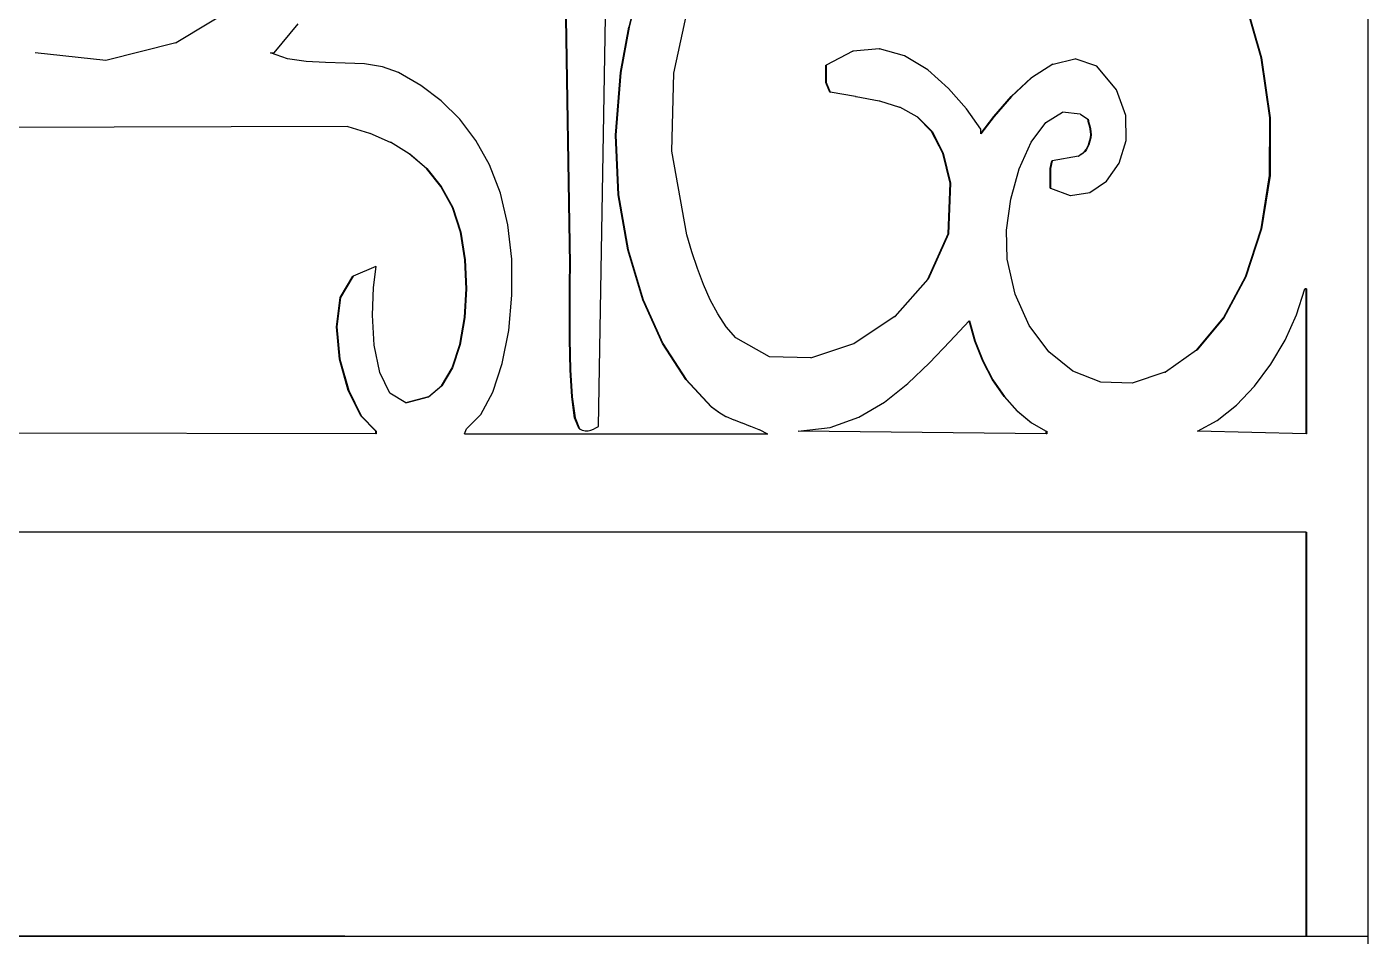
# Model space of a CAD drawing. Header units: inches. Extents: x 3672 to 10975, y -27382 to -746.
# Drawn here: x 4405.79 to 4413.78, y -26998.6 to -26993.18 of the extents above; entities that cross this region are included whole.
import ezdxf

# ---------------------------------------------------------------- set-up
doc = ezdxf.new("R2010")
doc.units = ezdxf.units.IN
doc.header["$LTSCALE"] = 17
doc.header["$MEASUREMENT"] = 0
doc.layers.add('25 BOT BAR', color=12, linetype='Continuous', lineweight=25)

msp = doc.modelspace()

# ---------------------------------------------------------------- linework, layer by layer
for p, q in [((4413.7836, -26998.5956), (4413.7836, -26974.5956)), ((4409.1985, -26995.5586), (4409.277, -26991.0205)), ((4409.028, -26994.5924), (4408.9831, -26991.8549)), ((4408.9853, -26991.8549), (4409.0302, -26994.5924)), ((4409.441, -26992.9317), (4409.3796, -26993.1805)), ((4409.4432, -26992.9317), (4409.3817, -26993.1805)), ((4409.6482, -26993.4546), (4409.7405, -26993.0227)), ((4413.1456, -26993.3627), (4413.0391, -26992.9912)), ((4413.0413, -26992.9912), (4413.1477, -26993.3627)), ((4407.0722, -26993.04), (4406.685, -26993.2734)), ((4407.2687, -26993.3334), (4407.4098, -26993.16)), ((4409.3309, -26993.4506), (4409.3796, -26993.1805)), ((4409.3817, -26993.1805), (4409.3331, -26993.4506)), ((4409.3796, -26993.1805), (4409.3817, -26993.1805)), ((4406.6828, -26993.2734), (4406.2655, -26993.3789)), ((4406.6828, -26993.2734), (4406.685, -26993.2734)), ((4406.2655, -26993.3789), (4405.8438, -26993.3334)), ((4407.3472, -26993.3686), (4407.2463, -26993.3334)), ((4407.2463, -26993.3334), (4407.2687, -26993.3334)), ((4410.7148, -26993.3224), (4410.556, -26993.4066)), ((4410.7148, -26993.3224), (4410.717, -26993.3224)), ((4410.8715, -26993.3087), (4410.717, -26993.3224)), ((4410.8715, -26993.3087), (4410.8736, -26993.3087)), ((4411.0226, -26993.351), (4410.8736, -26993.3087)), ((4411.1607, -26993.4347), (4411.0226, -26993.351)), ((4407.4577, -26993.3856), (4407.3472, -26993.3686)), ((4407.5736, -26993.3917), (4407.4577, -26993.3856)), ((4407.6909, -26993.394), (4407.5736, -26993.3917)), ((4407.8053, -26993.3998), (4407.6909, -26993.394)), ((4407.9128, -26993.4162), (4407.8053, -26993.3998)), ((4408.0092, -26993.4506), (4407.9128, -26993.4162)), ((4410.5539, -26993.4066), (4410.556, -26993.4066)), ((4410.5539, -26993.5091), (4410.5539, -26993.4066)), ((4410.556, -26993.4066), (4410.556, -26993.5091)), ((4411.9056, -26993.4001), (4411.7792, -26993.4823)), ((4411.9056, -26993.4001), (4411.9077, -26993.4001)), ((4411.9077, -26993.4001), (4412.0368, -26993.3696)), ((4412.0368, -26993.3696), (4412.039, -26993.3696)), ((4412.0368, -26993.3696), (4412.0377, -26993.3699)), ((4412.1666, -26993.4132), (4412.039, -26993.3696)), ((4412.2838, -26993.553), (4412.1666, -26993.4132)), ((4413.1986, -26993.7211), (4413.1456, -26993.3627)), ((4413.1456, -26993.3627), (4413.1477, -26993.3627)), ((4413.1477, -26993.3627), (4413.2007, -26993.7211)), ((4408.1408, -26993.5272), (4408.0092, -26993.4506)), ((4409.3002, -26993.824), (4409.3309, -26993.4506)), ((4409.3331, -26993.4506), (4409.3023, -26993.824)), ((4409.3309, -26993.4506), (4409.3331, -26993.4506)), ((4409.6356, -26993.9196), (4409.6482, -26993.4546)), ((4410.5539, -26993.5091), (4410.556, -26993.5091)), ((4410.5763, -26993.5677), (4410.5539, -26993.5091)), ((4410.556, -26993.5091), (4410.5785, -26993.5677)), ((4411.2845, -26993.545), (4411.1607, -26993.4347)), ((4411.6579, -26993.5939), (4411.7771, -26993.4823)), ((4411.7792, -26993.4823), (4411.6601, -26993.5939)), ((4411.7771, -26993.4823), (4411.7792, -26993.4823)), ((4408.2626, -26993.6192), (4408.1408, -26993.5272)), ((4410.5763, -26993.5677), (4410.5785, -26993.5677)), ((4410.7311, -26993.5929), (4410.5785, -26993.5677)), ((4410.7311, -26993.5929), (4410.7332, -26993.5929)), ((4410.7332, -26993.5929), (4410.8703, -26993.6192)), ((4411.3907, -26993.6674), (4411.2845, -26993.545)), ((4411.5547, -26993.7128), (4411.6579, -26993.5939)), ((4411.6601, -26993.5939), (4411.5568, -26993.7128)), ((4411.6579, -26993.5939), (4411.6601, -26993.5939)), ((4412.3393, -26993.7064), (4412.2838, -26993.553)), ((4408.3728, -26993.728), (4408.2626, -26993.6192)), ((4410.8703, -26993.6192), (4410.8725, -26993.6192)), ((4410.8725, -26993.6192), (4410.9929, -26993.6563)), ((4410.9929, -26993.6563), (4410.9951, -26993.6563)), ((4411.0978, -26993.7141), (4410.9951, -26993.6563)), ((4411.476, -26993.7872), (4411.3907, -26993.6674)), ((4408.4695, -26993.8549), (4408.3728, -26993.728)), ((4411.0978, -26993.7141), (4411.0999, -26993.7141)), ((4411.1837, -26993.8023), (4411.0978, -26993.7141)), ((4411.0999, -26993.7141), (4411.1859, -26993.8023)), ((4411.5568, -26993.7128), (4411.476, -26993.8165)), ((4411.476, -26993.8137), (4411.5547, -26993.7128)), ((4411.5547, -26993.7128), (4411.5568, -26993.7128)), ((4411.7767, -26993.8662), (4411.8644, -26993.7479)), ((4411.8644, -26993.7479), (4411.9635, -26993.6868)), ((4412.0685, -26993.6994), (4411.9635, -26993.6868)), ((4412.0685, -26993.6994), (4412.0707, -26993.6994)), ((4412.0707, -26993.6994), (4412.1134, -26993.7287)), ((4412.1134, -26993.7287), (4412.1155, -26993.7287)), ((4412.1186, -26993.7497), (4412.1134, -26993.7287)), ((4412.1155, -26993.7287), (4412.1207, -26993.7497)), ((4412.1186, -26993.7497), (4412.1207, -26993.7497)), ((4412.1235, -26993.7685), (4412.1186, -26993.7497)), ((4412.1207, -26993.7497), (4412.1257, -26993.7685)), ((4412.3419, -26993.8561), (4412.3393, -26993.7064)), ((4413.1967, -26994.064), (4413.1986, -26993.7211)), ((4413.1986, -26993.7211), (4413.2007, -26993.7211)), ((4413.2007, -26993.7211), (4413.1989, -26994.064)), ((4407.7063, -26993.7726), (4402.8819, -26993.7872)), ((4407.7063, -26993.7726), (4407.835, -26993.8116)), ((4407.835, -26993.8116), (4407.8372, -26993.8116)), ((4407.8372, -26993.8116), (4407.9588, -26993.8654)), ((4409.3002, -26993.824), (4409.3023, -26993.824)), ((4409.3165, -26994.1786), (4409.3002, -26993.824)), ((4409.3023, -26993.824), (4409.3187, -26994.1786)), ((4411.1837, -26993.8023), (4411.1859, -26993.8023)), ((4411.2496, -26993.9307), (4411.1837, -26993.8023)), ((4411.1859, -26993.8023), (4411.2518, -26993.9307)), ((4411.476, -26993.8137), (4411.476, -26993.7872)), ((4411.476, -26993.8165), (4411.476, -26993.8137)), ((4412.1235, -26993.7685), (4412.1257, -26993.7685)), ((4412.1276, -26993.786), (4412.1235, -26993.7685)), ((4412.1257, -26993.7685), (4412.1297, -26993.786)), ((4412.1276, -26993.786), (4412.1297, -26993.786)), ((4412.1303, -26993.803), (4412.1276, -26993.786)), ((4412.1293, -26993.8393), (4412.131, -26993.8205)), ((4412.1297, -26993.786), (4412.1324, -26993.803)), ((4412.1303, -26993.803), (4412.1324, -26993.803)), ((4412.131, -26993.8205), (4412.1303, -26993.803)), ((4412.131, -26993.8205), (4412.1332, -26993.8205)), ((4412.1332, -26993.8205), (4412.1315, -26993.8393)), ((4412.1324, -26993.803), (4412.1332, -26993.8205)), ((4407.9588, -26993.8654), (4407.9609, -26993.8654)), ((4408.0727, -26993.9353), (4407.9609, -26993.8654)), ((4408.5508, -26994.0013), (4408.4695, -26993.8549)), ((4411.7052, -26994.0242), (4411.7767, -26993.8662)), ((4412.0949, -26993.9202), (4412.1031, -26993.9097)), ((4412.1052, -26993.9097), (4412.0971, -26993.9202)), ((4412.1031, -26993.9097), (4412.1102, -26993.8969)), ((4412.1031, -26993.9097), (4412.1052, -26993.9097)), ((4412.1124, -26993.8969), (4412.1052, -26993.9097)), ((4412.1102, -26993.8969), (4412.1172, -26993.8809)), ((4412.1102, -26993.8969), (4412.1124, -26993.8969)), ((4412.1193, -26993.8809), (4412.1124, -26993.8969)), ((4412.1172, -26993.8809), (4412.1246, -26993.8604)), ((4412.1172, -26993.8809), (4412.1193, -26993.8809)), ((4412.1267, -26993.8604), (4412.1193, -26993.8809)), ((4412.1246, -26993.8604), (4412.1293, -26993.8393)), ((4412.1246, -26993.8604), (4412.1267, -26993.8604)), ((4412.1315, -26993.8393), (4412.1267, -26993.8604)), ((4412.1293, -26993.8393), (4412.1315, -26993.8393)), ((4412.3009, -26993.9903), (4412.3419, -26993.8561)), ((4408.1741, -26994.0227), (4408.0727, -26993.9353)), ((4408.0727, -26993.9353), (4408.0748, -26993.9353)), ((4408.0748, -26993.9353), (4408.1763, -26994.0227)), ((4409.7258, -26994.4167), (4409.6356, -26993.9196)), ((4411.2496, -26993.9307), (4411.2518, -26993.9307)), ((4411.2943, -26994.1093), (4411.2496, -26993.9307)), ((4411.2518, -26993.9307), (4411.2965, -26994.1093)), ((4411.889, -26994.0215), (4411.9002, -26993.9776)), ((4411.9024, -26993.9776), (4411.8911, -26994.0215)), ((4411.9002, -26993.9776), (4411.9024, -26993.9776)), ((4412.0573, -26993.9483), (4411.9024, -26993.9776)), ((4412.0573, -26993.9483), (4412.0594, -26993.9483)), ((4412.0728, -26993.9384), (4412.0594, -26993.9483)), ((4412.0728, -26993.9384), (4412.0851, -26993.9294)), ((4412.0728, -26993.9384), (4412.0749, -26993.9384)), ((4412.0873, -26993.9294), (4412.0749, -26993.9384)), ((4412.0851, -26993.9294), (4412.0949, -26993.9202)), ((4412.0851, -26993.9294), (4412.0873, -26993.9294)), ((4412.0971, -26993.9202), (4412.0873, -26993.9294)), ((4412.0949, -26993.9202), (4412.0971, -26993.9202)), ((4412.2259, -26994.0974), (4412.3009, -26993.9903)), ((4408.1741, -26994.0227), (4408.1763, -26994.0227)), ((4408.2604, -26994.1287), (4408.1741, -26994.0227)), ((4408.1763, -26994.0227), (4408.2626, -26994.1287)), ((4408.6149, -26994.1686), (4408.5508, -26994.0013)), ((4411.6544, -26994.2045), (4411.7052, -26994.0242)), ((4411.889, -26994.0215), (4411.8911, -26994.0215)), ((4411.889, -26994.1386), (4411.889, -26994.0215)), ((4411.8911, -26994.0215), (4411.8911, -26994.1386)), ((4413.146, -26994.3827), (4413.1967, -26994.064)), ((4413.1989, -26994.064), (4413.1482, -26994.3827)), ((4413.1967, -26994.064), (4413.1989, -26994.064)), ((4408.2604, -26994.1287), (4408.2626, -26994.1287)), ((4408.329, -26994.2548), (4408.2604, -26994.1287)), ((4408.2626, -26994.1287), (4408.3312, -26994.2548)), ((4411.2816, -26994.411), (4411.2943, -26994.1093)), ((4411.2965, -26994.1093), (4411.2837, -26994.411)), ((4411.2943, -26994.1093), (4411.2965, -26994.1093)), ((4411.889, -26994.1386), (4411.8911, -26994.1386)), ((4411.8911, -26994.1386), (4412.0094, -26994.1833)), ((4412.1263, -26994.1656), (4412.2259, -26994.0974)), ((4408.6599, -26994.3582), (4408.6149, -26994.1686)), ((4409.3165, -26994.1786), (4409.3187, -26994.1786)), ((4409.3733, -26994.5078), (4409.3165, -26994.1786)), ((4409.3187, -26994.1786), (4409.3755, -26994.5078)), ((4411.6289, -26994.3899), (4411.6544, -26994.2045)), ((4412.0094, -26994.1833), (4412.0115, -26994.1833)), ((4412.0115, -26994.1833), (4412.1263, -26994.1656)), ((4408.329, -26994.2548), (4408.3312, -26994.2548)), ((4408.3773, -26994.4021), (4408.329, -26994.2548)), ((4408.3312, -26994.2548), (4408.3794, -26994.4021)), ((4408.6827, -26994.5631), (4408.6599, -26994.3582)), ((4411.6331, -26994.5631), (4411.6289, -26994.3899)), ((4413.0524, -26994.6682), (4413.146, -26994.3827)), ((4413.1482, -26994.3827), (4413.0546, -26994.6682)), ((4413.146, -26994.3827), (4413.1482, -26994.3827)), ((4408.3773, -26994.4021), (4408.3794, -26994.4021)), ((4408.4041, -26994.5659), (4408.3773, -26994.4021)), ((4408.3794, -26994.4021), (4408.4063, -26994.5659)), ((4409.7563, -26994.5181), (4409.7258, -26994.4167)), ((4411.1614, -26994.6807), (4411.2816, -26994.411)), ((4411.2837, -26994.411), (4411.1635, -26994.6807)), ((4411.2816, -26994.411), (4411.2837, -26994.411)), ((4409.3733, -26994.5078), (4409.3755, -26994.5078)), ((4409.4638, -26994.8052), (4409.3733, -26994.5078)), ((4409.3755, -26994.5078), (4409.4659, -26994.8052)), ((4409.7893, -26994.6176), (4409.7563, -26994.5181)), ((4407.8724, -26994.607), (4407.7381, -26994.6634)), ((4407.8591, -26994.7322), (4407.8745, -26994.607)), ((4407.8724, -26994.607), (4407.8723, -26994.608)), ((4407.8724, -26994.607), (4407.8745, -26994.607)), ((4408.4041, -26994.5659), (4408.4063, -26994.5659)), ((4408.4119, -26994.7387), (4408.4041, -26994.5659)), ((4408.4063, -26994.5659), (4408.4141, -26994.7387)), ((4408.6837, -26994.7765), (4408.6827, -26994.5631)), ((4409.0274, -26994.7068), (4409.028, -26994.5924)), ((4409.028, -26994.5924), (4409.0302, -26994.5924)), ((4409.0302, -26994.5924), (4409.0295, -26994.7068)), ((4409.8254, -26994.7136), (4409.7893, -26994.6176)), ((4411.6805, -26994.7714), (4411.6331, -26994.5631)), ((4407.6611, -26994.7918), (4407.7359, -26994.6634)), ((4407.7381, -26994.6634), (4407.6633, -26994.7918)), ((4407.7359, -26994.6634), (4407.7381, -26994.6634)), ((4409.0262, -26994.8631), (4409.0274, -26994.7068)), ((4409.0274, -26994.7068), (4409.0295, -26994.7068)), ((4409.0295, -26994.7068), (4409.0284, -26994.8631)), ((4410.9642, -26994.9036), (4411.1614, -26994.6807)), ((4411.1635, -26994.6807), (4410.9664, -26994.9036)), ((4411.1614, -26994.6807), (4411.1635, -26994.6807)), ((4412.9218, -26994.9116), (4413.0524, -26994.6682)), ((4413.0546, -26994.6682), (4412.924, -26994.9116)), ((4413.0524, -26994.6682), (4413.0546, -26994.6682)), ((4407.6382, -26994.9659), (4407.6611, -26994.7918)), ((4407.6633, -26994.7918), (4407.6403, -26994.9659)), ((4407.6611, -26994.7918), (4407.6633, -26994.7918)), ((4407.8534, -26994.8967), (4407.8591, -26994.7322)), ((4408.4012, -26994.9104), (4408.4119, -26994.7387)), ((4408.4141, -26994.7387), (4408.4034, -26994.9104)), ((4408.4119, -26994.7387), (4408.4141, -26994.7387)), ((4408.6644, -26994.987), (4408.6837, -26994.7765)), ((4409.8655, -26994.8045), (4409.8254, -26994.7136)), ((4411.7648, -26994.9586), (4411.6805, -26994.7714)), ((4413.3574, -26994.8932), (4413.4058, -26994.7388)), ((4413.4148, -26994.7388), (4413.4058, -26994.7388)), ((4413.417, -26994.7388), (4413.4148, -26994.7388)), ((4413.4148, -26995.6024), (4413.4148, -26994.7388)), ((4413.417, -26994.7388), (4413.417, -26995.6025)), ((4409.0266, -26995.0413), (4409.0262, -26994.8631)), ((4409.0262, -26994.8631), (4409.0284, -26994.8631)), ((4409.0284, -26994.8631), (4409.0288, -26995.0413)), ((4409.4638, -26994.8052), (4409.4659, -26994.8052)), ((4409.5811, -26995.0643), (4409.4638, -26994.8052)), ((4409.4659, -26994.8052), (4409.5833, -26995.0643)), ((4409.9103, -26994.8889), (4409.8655, -26994.8045)), ((4407.8638, -26995.074), (4407.8534, -26994.8967)), ((4408.3728, -26995.0707), (4408.4012, -26994.9104)), ((4408.4034, -26994.9104), (4408.3749, -26995.0707)), ((4408.4012, -26994.9104), (4408.4034, -26994.9104)), ((4409.9607, -26994.9651), (4409.9103, -26994.8889)), ((4410.9642, -26994.9036), (4410.7228, -26995.065)), ((4410.9642, -26994.9036), (4410.9664, -26994.9036)), ((4411.2916, -26995.0522), (4411.407, -26994.9308)), ((4411.407, -26994.9308), (4411.4087, -26994.9291)), ((4411.4406, -26995.0511), (4411.407, -26994.9308)), ((4411.4087, -26994.9291), (4411.4428, -26995.0511)), ((4412.7601, -26995.104), (4412.9218, -26994.9116)), ((4412.924, -26994.9116), (4412.7623, -26995.104)), ((4412.9218, -26994.9116), (4412.924, -26994.9116)), ((4413.2892, -26995.0447), (4413.3574, -26994.8932)), ((4407.6382, -26994.9659), (4407.6403, -26994.9659)), ((4407.6575, -26995.159), (4407.6382, -26994.9659)), ((4407.6403, -26994.9659), (4407.6597, -26995.159)), ((4408.6263, -26995.1832), (4408.6644, -26994.987)), ((4410.0175, -26995.0316), (4409.9607, -26994.9651)), ((4410.2178, -26995.1437), (4410.0175, -26995.0316)), ((4411.8813, -26995.1149), (4411.7648, -26994.9586)), ((4407.8963, -26995.2378), (4407.8638, -26995.074)), ((4408.3271, -26995.2097), (4408.3728, -26995.0707)), ((4408.3749, -26995.0707), (4408.3292, -26995.2097)), ((4408.3728, -26995.0707), (4408.3749, -26995.0707)), ((4409.0266, -26995.0413), (4409.0288, -26995.0413)), ((4409.0306, -26995.2213), (4409.0266, -26995.0413)), ((4409.0288, -26995.0413), (4409.0327, -26995.2213)), ((4409.5811, -26995.0643), (4409.5833, -26995.0643)), ((4409.7186, -26995.2785), (4409.5811, -26995.0643)), ((4409.5833, -26995.0643), (4409.7207, -26995.2785)), ((4410.4631, -26995.1499), (4410.7206, -26995.065)), ((4410.7206, -26995.065), (4410.7228, -26995.065)), ((4411.1708, -26995.1799), (4411.2916, -26995.0522)), ((4411.4406, -26995.0511), (4411.4428, -26995.0511)), ((4411.4879, -26995.1693), (4411.4406, -26995.0511)), ((4411.4428, -26995.0511), (4411.4901, -26995.1693)), ((4412.7601, -26995.104), (4412.5755, -26995.2365)), ((4412.7601, -26995.104), (4412.7623, -26995.104)), ((4413.2044, -26995.1884), (4413.2892, -26995.0447)), ((4407.6575, -26995.159), (4407.6597, -26995.159)), ((4407.7094, -26995.3448), (4407.6575, -26995.159)), ((4407.6597, -26995.159), (4407.7116, -26995.3448)), ((4408.5707, -26995.3539), (4408.6263, -26995.1832)), ((4410.4631, -26995.1499), (4410.2178, -26995.1437)), ((4411.0427, -26995.3035), (4411.1708, -26995.1799)), ((4411.4879, -26995.1693), (4411.4901, -26995.1693)), ((4411.5468, -26995.2804), (4411.4879, -26995.1693)), ((4411.4901, -26995.1693), (4411.5489, -26995.2804)), ((4412.0252, -26995.2306), (4411.8813, -26995.1149)), ((4413.1063, -26995.3194), (4413.2044, -26995.1884)), ((4407.9572, -26995.3615), (4407.8963, -26995.2378)), ((4408.2648, -26995.3171), (4408.3271, -26995.2097)), ((4408.3292, -26995.2097), (4408.2669, -26995.3171)), ((4408.3271, -26995.2097), (4408.3292, -26995.2097)), ((4409.0401, -26995.3833), (4409.0306, -26995.2213)), ((4409.0306, -26995.2213), (4409.0327, -26995.2213)), ((4409.0327, -26995.2213), (4409.0423, -26995.3833)), ((4412.192, -26995.2959), (4412.0252, -26995.2306)), ((4412.5734, -26995.2365), (4412.377, -26995.3011)), ((4412.5734, -26995.2365), (4412.5755, -26995.2365)), ((4407.7094, -26995.3448), (4407.7116, -26995.3448)), ((4407.7843, -26995.4965), (4407.7094, -26995.3448)), ((4407.7116, -26995.3448), (4407.7865, -26995.4965)), ((4408.1865, -26995.3829), (4408.2648, -26995.3171)), ((4408.2669, -26995.3171), (4408.1887, -26995.3829)), ((4408.2648, -26995.3171), (4408.2669, -26995.3171)), ((4409.7186, -26995.2785), (4409.7207, -26995.2785)), ((4409.8695, -26995.4414), (4409.7186, -26995.2785)), ((4409.7207, -26995.2785), (4409.8716, -26995.4414)), ((4410.9038, -26995.4146), (4411.0427, -26995.3035)), ((4411.6156, -26995.3811), (4411.5468, -26995.2804)), ((4411.5468, -26995.2804), (4411.5489, -26995.2804)), ((4411.5489, -26995.2804), (4411.6178, -26995.3811)), ((4412.377, -26995.3011), (4412.192, -26995.2959)), ((4412.9984, -26995.4329), (4413.1063, -26995.3194)), ((4408.0519, -26995.4183), (4407.9572, -26995.3615)), ((4408.0519, -26995.4183), (4408.1865, -26995.3829)), ((4408.0526, -26995.4187), (4408.0519, -26995.4183)), ((4408.1865, -26995.3829), (4408.0526, -26995.4187)), ((4408.1865, -26995.3829), (4408.1887, -26995.3829)), ((4408.4992, -26995.4877), (4408.5707, -26995.3539)), ((4409.0401, -26995.3833), (4409.0423, -26995.3833)), ((4409.0573, -26995.5073), (4409.0401, -26995.3833)), ((4409.0423, -26995.3833), (4409.0595, -26995.5073)), ((4410.7507, -26995.5047), (4410.9038, -26995.4146)), ((4411.6156, -26995.3811), (4411.6178, -26995.3811)), ((4411.6929, -26995.4681), (4411.6156, -26995.3811)), ((4411.6178, -26995.3811), (4411.6951, -26995.4681)), ((4407.7843, -26995.4965), (4407.7865, -26995.4965)), ((4407.8724, -26995.5878), (4407.7843, -26995.4965)), ((4407.7865, -26995.4965), (4407.8745, -26995.5878)), ((4408.4131, -26995.5732), (4408.4992, -26995.4877)), ((4409.0573, -26995.5073), (4409.0595, -26995.5073)), ((4409.0841, -26995.5732), (4409.0573, -26995.5073)), ((4409.0595, -26995.5073), (4409.0863, -26995.5732)), ((4409.8695, -26995.4414), (4409.8716, -26995.4414)), ((4409.9132, -26995.4743), (4409.8695, -26995.4414)), ((4409.8716, -26995.4414), (4409.9153, -26995.4743)), ((4409.9132, -26995.4743), (4409.9153, -26995.4743)), ((4409.9153, -26995.4743), (4409.9584, -26995.4997)), ((4409.9584, -26995.4997), (4409.9605, -26995.4997)), ((4409.9605, -26995.4997), (4410.005, -26995.5203)), ((4410.5798, -26995.5652), (4410.7507, -26995.5047)), ((4411.6929, -26995.4681), (4411.6951, -26995.4681)), ((4411.7771, -26995.5381), (4411.6929, -26995.4681)), ((4411.6951, -26995.4681), (4411.7793, -26995.5381)), ((4412.884, -26995.524), (4412.9984, -26995.4329)), ((4407.8724, -26995.6025), (4399.617, -26995.5878)), ((4407.8724, -26995.5878), (4407.8745, -26995.5878)), ((4407.8724, -26995.6025), (4407.8724, -26995.5878)), ((4407.8745, -26995.5878), (4407.8745, -26995.6025)), ((4408.4019, -26995.6025), (4408.4131, -26995.5732)), ((4409.0841, -26995.5732), (4409.0863, -26995.5732)), ((4409.0863, -26995.5732), (4409.1022, -26995.5813)), ((4409.1022, -26995.5813), (4409.1044, -26995.5813)), ((4409.1044, -26995.5813), (4409.1195, -26995.5849)), ((4409.1195, -26995.5849), (4409.1217, -26995.5849)), ((4409.1217, -26995.5849), (4409.1383, -26995.5847)), ((4409.1383, -26995.5847), (4409.1542, -26995.5813)), ((4409.1542, -26995.5813), (4409.1694, -26995.5754)), ((4409.1694, -26995.5754), (4409.1842, -26995.5676)), ((4409.1842, -26995.5676), (4409.1985, -26995.5586)), ((4410.005, -26995.5203), (4410.0072, -26995.5203)), ((4410.0072, -26995.5203), (4410.0532, -26995.5384)), ((4410.0532, -26995.5384), (4410.0554, -26995.5384)), ((4410.0554, -26995.5384), (4410.1028, -26995.5565)), ((4410.1028, -26995.5565), (4410.1049, -26995.5565)), ((4410.1049, -26995.5565), (4410.1537, -26995.577)), ((4410.1537, -26995.577), (4410.1559, -26995.577)), ((4410.1559, -26995.577), (4410.206, -26995.6025)), ((4410.3877, -26995.5878), (4410.5798, -26995.5652)), ((4411.8665, -26995.6025), (4410.3877, -26995.5878)), ((4411.7771, -26995.5381), (4411.7793, -26995.5381)), ((4411.7793, -26995.5381), (4411.8665, -26995.5878)), ((4411.8665, -26995.6025), (4411.8665, -26995.5878)), ((4411.8665, -26995.5878), (4411.8687, -26995.5878)), ((4411.8687, -26995.5878), (4411.8687, -26995.6025)), ((4412.7663, -26995.5878), (4412.884, -26995.524)), ((4413.4148, -26995.6024), (4412.7663, -26995.5878)), ((4407.8745, -26995.6025), (4407.8724, -26995.6025)), ((4408.4019, -26995.6025), (4410.206, -26995.6025)), ((4410.206, -26995.6025), (4410.2082, -26995.6025)), ((4411.8687, -26995.6025), (4411.8665, -26995.6025)), ((4413.417, -26995.6025), (4413.4148, -26995.6024)), ((4413.4148, -26996.188), (4398.3828, -26996.188)), ((4413.4148, -26998.5956), (4413.4148, -26996.188)), ((4413.4148, -26996.188), (4413.417, -26996.188)), ((4413.417, -26996.188), (4413.417, -26998.5956)), ((4407.6883, -26998.5956), (4381.7836, -26998.5956)), ((4387.961, -26998.5956), (4413.7836, -26998.5956)), ((4413.4148, -26998.5956), (4413.417, -26998.5956)), ((4413.417, -26998.5956), (4413.7836, -26998.5956))]:
    msp.add_line(p, q)
at = {"layer": '25 BOT BAR'}
msp.add_line((4413.7836, -27004.9706), (4413.7836, -26915.5956), dxfattribs=at)

doc.saveas('drawing.dxf')
